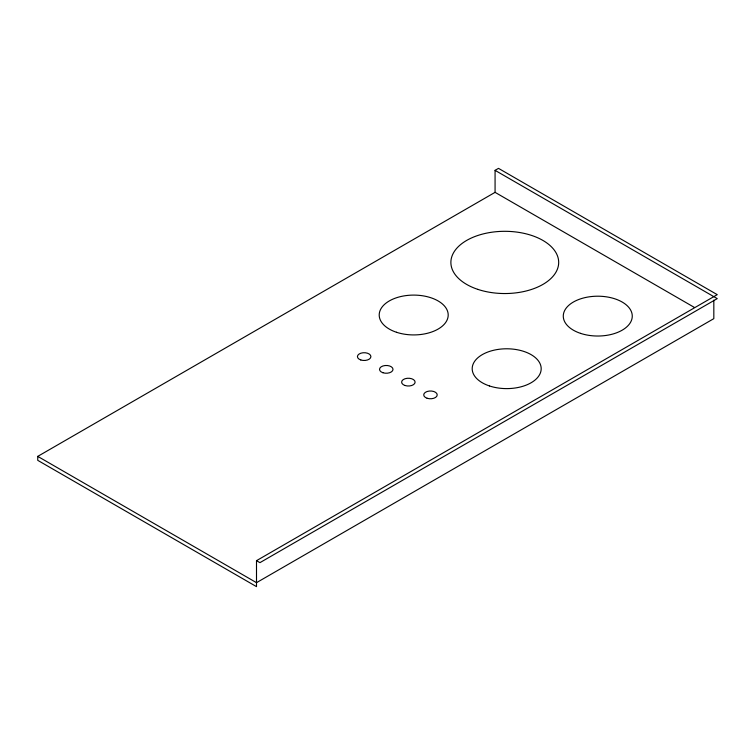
<?xml version="1.0" encoding="UTF-8"?>
<svg xmlns="http://www.w3.org/2000/svg" width="755" height="755" viewBox="0 0 755 755"><rect width="100%" height="100%" fill="white"/><g stroke="black" fill="none" stroke-linecap="round" stroke-linejoin="round"><path stroke-width="1.13" d="M495.072 192.346L495.072 170.347L498.498 168.365L717.25 294.658L256.502 560.672L256.502 586.635L37.75 460.342L37.75 456.379L495.072 192.346L694.487 307.483M495.072 170.347L717.25 298.621L259.928 562.654L256.502 560.672M37.75 456.379L256.502 582.671L713.824 318.648L713.824 300.113M580.529 333.361A34.494 19.913 0 0 0 632.265 316.109A34.494 19.913 0 0 0 580.529 298.867A34.494 19.913 0 0 0 580.529 333.361M489.448 385.947A34.494 19.913 0 0 0 541.184 368.695A34.494 19.913 0 0 0 489.448 351.452A34.494 19.913 0 0 0 489.448 385.947M427.103 398.253A6.738 3.888 0 0 0 437.211 394.884A6.738 3.888 0 0 0 427.103 391.515A6.738 3.888 0 0 0 427.103 398.253M405.001 385.494A6.738 3.888 0 0 0 415.108 382.124A6.738 3.888 0 0 0 405.001 378.755A6.738 3.888 0 0 0 405.001 385.494M382.898 372.725A6.738 3.888 0 0 0 393.006 369.355A6.738 3.888 0 0 0 382.898 365.986A6.738 3.888 0 0 0 382.898 372.725M477.839 289.373A53.898 31.115 0 0 0 558.681 262.429A53.898 31.115 0 0 0 477.839 235.475A53.898 31.115 0 0 0 477.839 289.373M396.46 332.257A34.494 19.913 0 0 0 448.196 315.014A34.494 19.913 0 0 0 396.46 297.763A34.494 19.913 0 0 0 396.46 332.257M360.796 359.965A6.738 3.888 0 0 0 370.903 356.596A6.738 3.888 0 0 0 360.796 353.227A6.738 3.888 0 0 0 360.796 359.965"/></g></svg>
